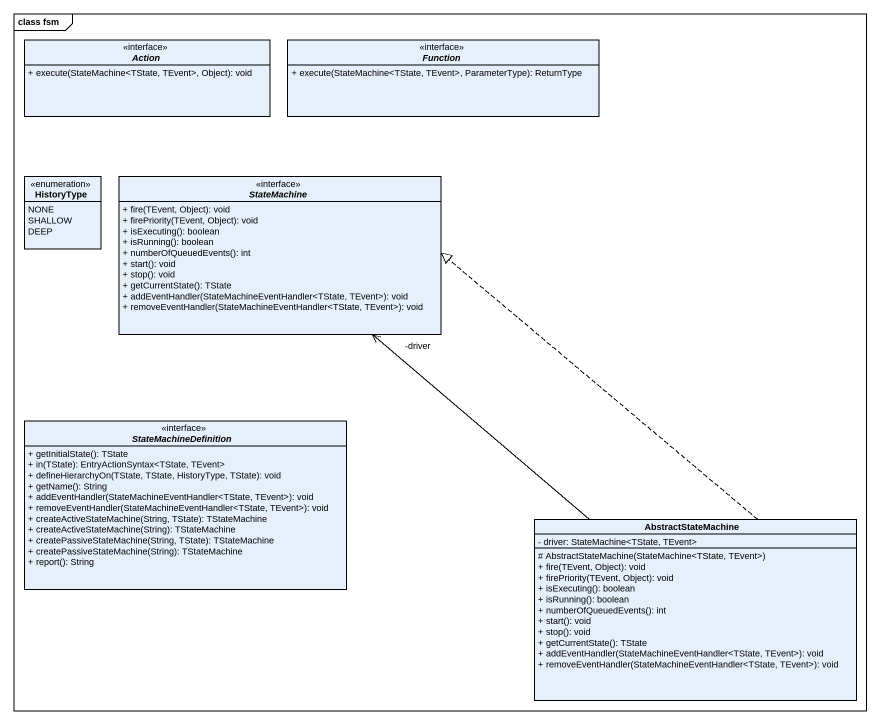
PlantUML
@startuml
mainframe class fsm
hide circle
hide empty members
skinparam classAttributeIconSize 0
interface "Action" as Action_ <<interface>> {
  + execute(StateMachine<TState, TEvent>, Object): void
}
interface Function <<interface>> {
  + execute(StateMachine<TState, TEvent>, ParameterType): ReturnType
}
enum HistoryType {
  NONE
  SHALLOW
  DEEP
}
interface StateMachine <<interface>> {
  + fire(TEvent, Object): void
  + firePriority(TEvent, Object): void
  + isExecuting(): boolean
  + isRunning(): boolean
  + numberOfQueuedEvents(): int
  + start(): void
  + stop(): void
  + getCurrentState(): TState
  + addEventHandler(StateMachineEventHandler<TState, TEvent>): void
  + removeEventHandler(StateMachineEventHandler<TState, TEvent>): void
}
interface StateMachineDefinition <<interface>> {
  + getInitialState(): TState
  + in(TState): EntryActionSyntax<TState, TEvent>
  + defineHierarchyOn(TState, TState, HistoryType, TState): void
  + getName(): String
  + addEventHandler(StateMachineEventHandler<TState, TEvent>): void
  + removeEventHandler(StateMachineEventHandler<TState, TEvent>): void
  + createActiveStateMachine(String, TState): TStateMachine
  + createActiveStateMachine(String): TStateMachine
  + createPassiveStateMachine(String, TState): TStateMachine
  + createPassiveStateMachine(String): TStateMachine
  + report(): String
}
class AbstractStateMachine {
  - driver: StateMachine<TState, TEvent>
  # AbstractStateMachine(StateMachine<TState, TEvent>)
  + fire(TEvent, Object): void
  + firePriority(TEvent, Object): void
  + isExecuting(): boolean
  + isRunning(): boolean
  + numberOfQueuedEvents(): int
  + start(): void
  + stop(): void
  + getCurrentState(): TState
  + addEventHandler(StateMachineEventHandler<TState, TEvent>): void
  + removeEventHandler(StateMachineEventHandler<TState, TEvent>): void
}
AbstractStateMachine -up-> "-driver" StateMachine
AbstractStateMachine .up.|> StateMachine
@enduml
